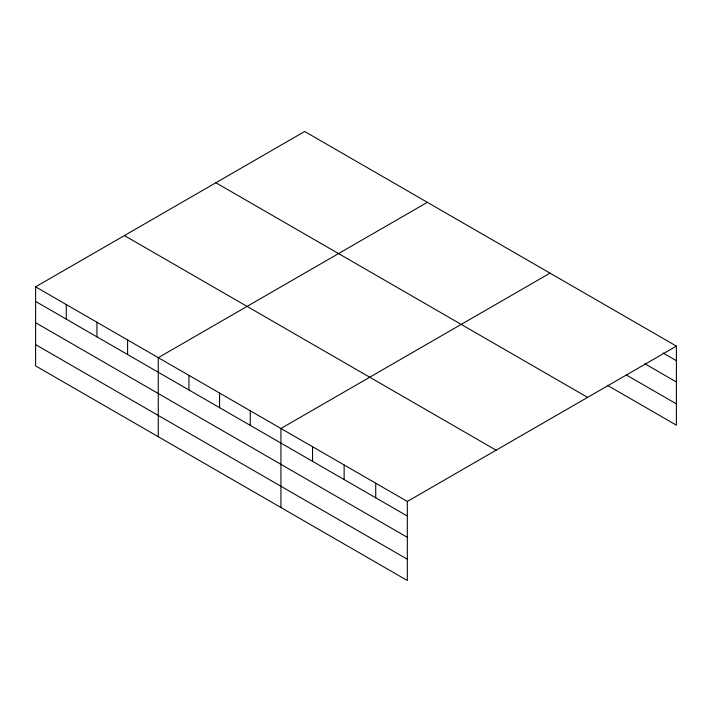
<?xml version="1.0" encoding="UTF-8"?>
<svg xmlns="http://www.w3.org/2000/svg" width="712" height="712" viewBox="0 0 712 712"><rect width="100%" height="100%" fill="white"/><g stroke="black" fill="none" stroke-linecap="round" stroke-linejoin="round"><path stroke-width="1.07" d="M407.326 537.32L407.326 501.453L35.6 286.838L35.6 365.888L407.326 580.511L407.326 537.32L35.6 322.705M607.461 385.361L676.4 425.162L676.4 346.112L304.674 131.489L35.6 286.838M427.342 202.315L158.269 357.664L158.269 436.714M550.011 273.141L280.937 428.482L280.937 507.54M407.326 501.453L676.4 346.112M662.997 352.965L676.4 360.699M644.805 363.734L676.4 381.97M626.613 375.144L676.4 403.891M215.878 182.753L587.605 397.376M124.395 235.574L496.122 450.189M35.6 301.434L407.326 516.049M35.6 344.617L407.326 559.231M375.731 483.217L375.731 497.804M344.136 464.972L344.136 479.559M312.541 446.727L312.541 461.323M250.277 410.78L250.277 425.375M219.608 393.077L219.608 407.665M188.938 375.366L188.938 389.962M127.599 339.953L127.599 354.549M96.939 322.251L96.939 336.838M66.269 304.54L66.269 319.136"/></g></svg>
